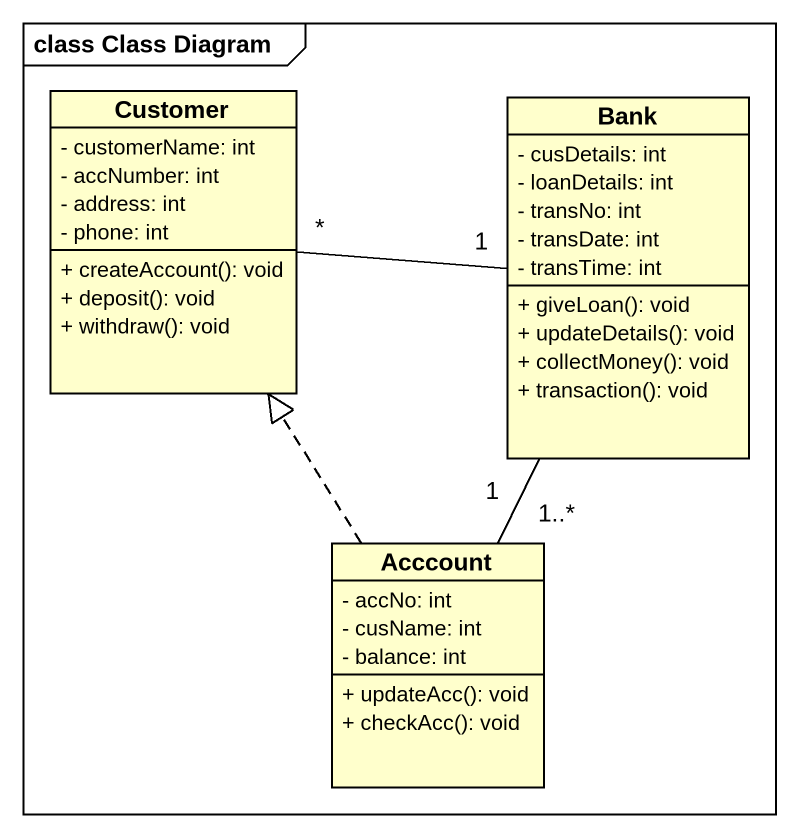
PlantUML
@startuml
mainframe class Class Diagram
hide circle
hide empty members
skinparam classAttributeIconSize 0
class Customer {
  - customerName: int
  - accNumber: int
  - address: int
  - phone: int
  + createAccount(): void
  + deposit(): void
  + withdraw(): void
}
class Bank {
  - cusDetails: int
  - loanDetails: int
  - transNo: int
  - transDate: int
  - transTime: int
  + giveLoan(): void
  + updateDetails(): void
  + collectMoney(): void
  + transaction(): void
}
class Acccount {
  - accNo: int
  - cusName: int
  - balance: int
  + updateAcc(): void
  + checkAcc(): void
}
Customer "*" -right- "1" Bank
Acccount .up.|> Customer
Acccount "1..*" -up- "1" Bank
@enduml
